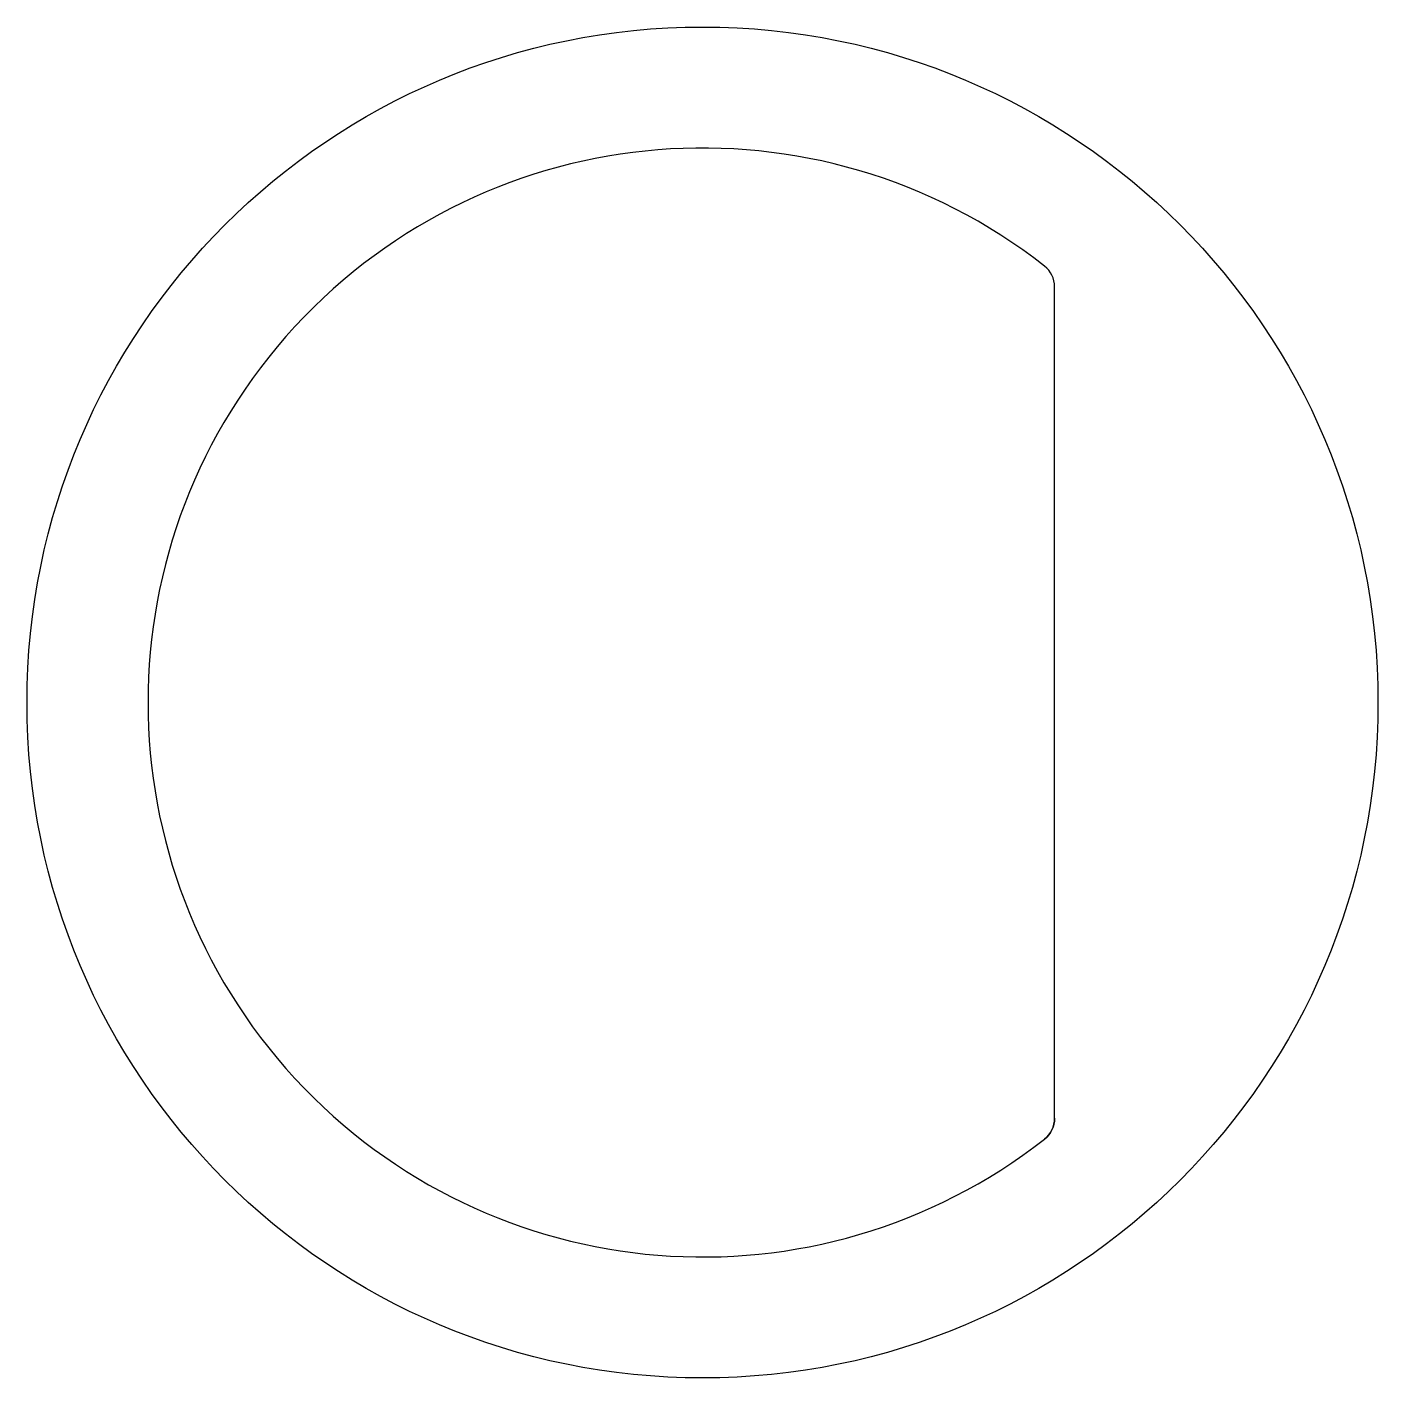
# Model space of a CAD drawing. Extents: x 146.9 to 162.2, y 214 to 229.3.
import ezdxf

# ---------------------------------------------------------------- set-up
doc = ezdxf.new("R2010")
doc.units = 0
doc.header["$LTSCALE"] = 15
doc.layers.get('0').update_dxf_attribs({"linetype": 'CONTINUOUS'})

msp = doc.modelspace()

# ---------------------------------------------------------------- linework, layer by layer
at = {"color": 0, "linetype": 'CONTINUOUS', "ltscale": 0.05}
msp.add_lwpolyline([(158.568, 226.379, 0.230532), (158.453, 226.615, 2.053629), (158.453, 216.696, 0.230532), (158.568, 216.933, -0.230532), (158.453, 216.696, 0.230532), (158.568, 216.933)], format="xyb", close=True, dxfattribs=at)
msp.add_circle((154.568, 221.656), 7.675, dxfattribs=at)

doc.saveas('drawing.dxf')
